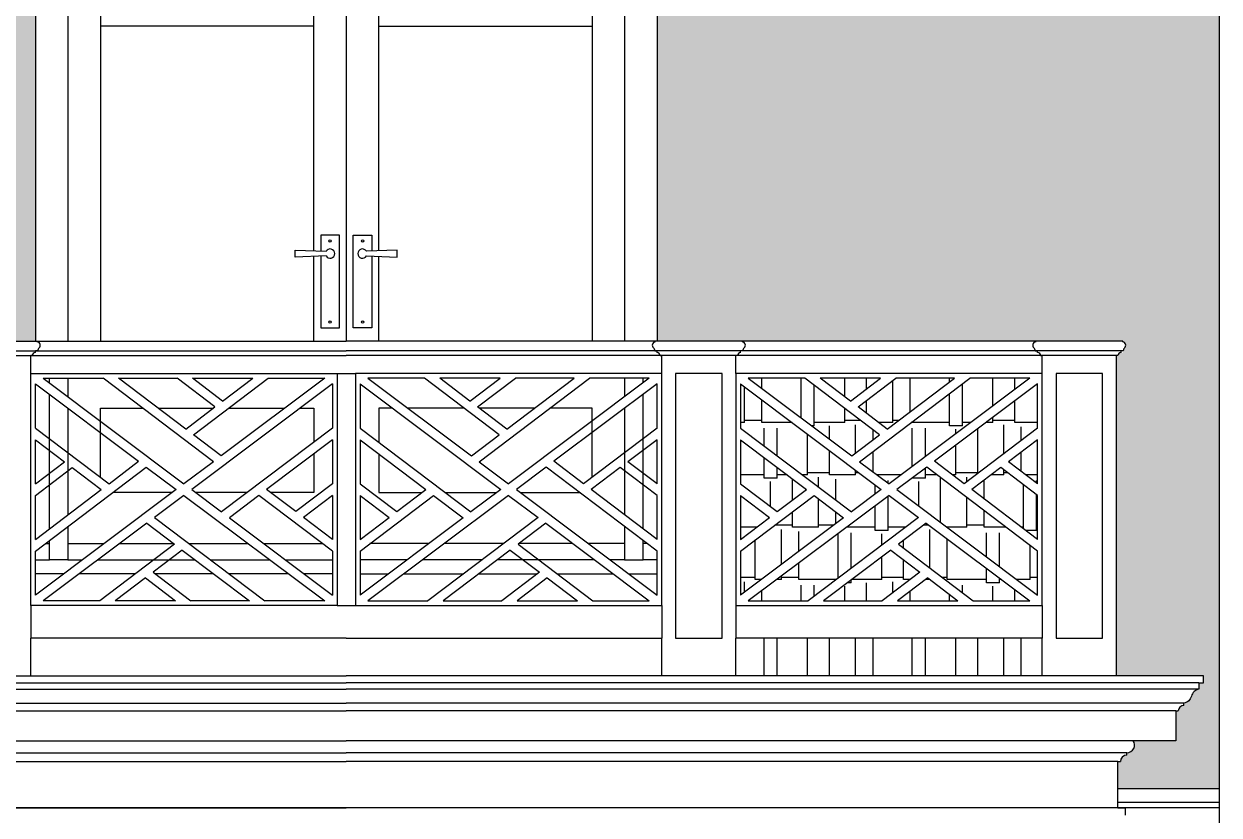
# Model space of a CAD drawing. Header units: inches. Extents: x 1902 to 78711, y -439399 to 11089.
# Drawn here: x 75842.6 to 75971.4, y -3202.9 to -3117.6 of the extents above; entities that cross this region are included whole.
import ezdxf

# ---------------------------------------------------------------- set-up
doc = ezdxf.new("R2010")
doc.units = ezdxf.units.IN
doc.header["$LTSCALE"] = 48
doc.header["$MEASUREMENT"] = 0
for name, color, linetype in [('1WHITE', 7, 'CONTINUOUS'), ('2MAGENTA', 6, 'CONTINUOUS'), ('3BLUE', 5, 'CONTINUOUS'), ('4CYAN', 4, 'CONTINUOUS'), ('8GREY', 8, 'CONTINUOUS')]:
    doc.layers.add(name, color=color, linetype=linetype)

# ---------------------------------------------------------------- blocks, each defined once
blk = doc.blocks.new('TRIM-BED MOULDING elevation')
at = {"layer": '4CYAN'}
for p, q in [((9.09600294107804e-06, 1.364242052659392e-11), (0.164312579556281, 2.461129042785615e-07)), ((0.5929978456142635, 0.4286852660716249), (0.5929978456142635, 0.5845708173656021))]:
    blk.add_line(p, q, dxfattribs=at)
for centre, radius, start, end in [((0.5929978456142635, 1.084570817365602), 0.5, 270, 35.51097146039358), ((0.5929978456142635, 1.364242052659392e-11), 0.4286852660578456, 90, 180)]:
    blk.add_arc(centre, radius, start, end, dxfattribs=at)

msp = doc.modelspace()

# ---------------------------------------------------------------- hatches: boundary and pattern name
at = {"layer": '8GREY'}
h = msp.add_hatch(dxfattribs=at)
h.set_pattern_fill('AR-RSHKE', color=256, scale=0.47, style=0)
h.set_pattern_definition([(0, (75776.36380964449, -3200.052837340441), (11.985, 5.64), [2.82, -2.35, 3.29, -1.41, 4.23, -1.88]), (0, (75779.1838096445, -3199.817837340441), (11.985, 5.64), [2.35, -8.93, 1.88, -2.82]), (0, (75784.8238096445, -3200.405337340442), (11.985, 5.64), [1.41, -14.57]), (90, (75776.36380964449, -3200.052837340441), (-3.995, 5.64), [5.404999999999999, -17.155]), (90, (75779.1838096445, -3200.052837340441), (-3.995, 5.64), [5.2875, -17.2725]), (90, (75781.53380964449, -3200.052837340441), (-3.995, 5.64), [4.935, -17.625]), (90, (75784.8238096445, -3200.405337340442), (-3.995, 5.64), [5.404999999999999, -17.155]), (90, (75786.23380964449, -3200.405337340442), (-3.995, 5.64), [5.404999999999999, -17.155]), (90, (75790.4638096445, -3200.052837340441), (-3.995, 5.64), [5.17, -17.39])])
edge = h.paths.add_edge_path()
edge.add_line((75843.86148950501, -3082.854958379856), (75843.4842919501, -3082.854958379856))
edge.add_line((75843.4842919501, -3082.854958379856), (75843.4842919501, -3080.917458379856))
edge.add_line((75843.4842919501, -3080.917458379856), (75843.26119539436, -3080.917458379856))
edge.add_arc((75842.77038297172, -3080.917458379856), 0.4908124226285508, 0, 90.00000000010618)
edge.add_line((75842.77038297172, -3080.426645957228), (75842.77038297172, -3080.248168712638))
edge.add_spline(control_points=[(75842.77038297172, -3080.248168712638), (75842.62105761304, -3080.177181664487), (75842.32240689566, -3080.035207568213), (75842.18775977356, -3079.557813426782), (75842.05311265145, -3079.080419285379), (75841.75446193409, -3078.938445189091), (75841.60513657541, -3078.86745814094)], knot_values=[0, 0, 0, 0, 0.4718980963095689, 0.9437961926130802, 1.415694288916592, 1.887592385220059, 1.887592385220059, 1.887592385220059, 1.887592385220059], degree=3, periodic=0)
edge.add_line((75841.60513657541, -3078.86745814094), (75841.60513657541, -3078.354958379856))
edge.add_line((75841.60513657541, -3078.354958379856), (75840.85513657541, -3078.354958379856))
edge.add_line((75840.85513657541, -3078.354958379856), (75840.85513657541, -3077.354958379856))
edge.add_line((75840.85513657541, -3077.354958379856), (75877.36646860756, -3077.354958379863))
edge.add_line((75877.36646860755, -3077.354958379863), (75913.87780063969, -3077.354958379856))
edge.add_line((75913.8778006397, -3077.354958379856), (75913.8778006397, -3078.354958379856))
edge.add_line((75913.8778006397, -3078.354958379856), (75913.1278006397, -3078.354958379856))
edge.add_line((75913.1278006397, -3078.354958379856), (75913.1278006397, -3078.86745814094))
edge.add_spline(control_points=[(75913.1278006397, -3078.86745814094), (75912.97847528101, -3078.938445189091), (75912.67982456365, -3079.080419285379), (75912.54517744154, -3079.557813426782), (75912.41053031944, -3080.035207568213), (75912.11187960206, -3080.177181664487), (75911.96255424338, -3080.248168712638)], knot_values=[0, 0, 0, 0, 0.471898096303467, 0.9437961926069784, 1.41569428891049, 1.887592385220059, 1.887592385220059, 1.887592385220059, 1.887592385220059], degree=3, periodic=0)
edge.add_line((75911.96255424338, -3080.248168712638), (75911.96255424338, -3080.426645957228))
edge.add_arc((75911.96255424338, -3080.917458379856), 0.4908124226285508, 89.99999999989383, 180)
edge.add_line((75911.47174182076, -3080.917458379856), (75911.24864526502, -3080.917458379856))
edge.add_line((75911.24864526502, -3080.917458379856), (75911.24864526502, -3082.854958379856))
edge.add_line((75911.24864526502, -3082.854958379856), (75910.87144771009, -3082.854958379856))
edge.add_line((75910.87144771009, -3082.854958379856), (75910.87144771559, -3151.784339220267))
edge.add_line((75910.8714477156, -3151.784339220267), (75960.99569789367, -3151.852393286619))
edge.add_arc((75960.99569785352, -3152.237463397487), 0.3850701108720296, -47.755180339432286, 89.9999940273629, ccw=False)
edge.add_arc((75961.46631401977, -3152.887682303957), 0.4221050314281049, 120.1068050927493, 217.5294935180461)
edge.add_arc((75960.86642233125, -3153.346753183858), 0.3332879146124307, 37.2932273649801, 179.9999616112239)
edge.add_line((75960.53313441663, -3153.346752960551), (75960.36648317824, -3153.346752849229))
edge.add_line((75960.36648317824, -3153.346752849229), (75960.36648317824, -3187.784339273738))
edge.add_line((75960.36648317824, -3187.784339273738), (75969.75102281557, -3187.854933015002))
edge.add_line((75969.75102281556, -3187.854933015002), (75969.75102281556, -3188.604933514787))
edge.add_line((75969.75102281556, -3188.604933514787), (75969.25102281556, -3188.604933514787))
edge.add_line((75969.25102281556, -3188.604933514787), (75969.25102281556, -3189.297241207099))
edge.add_spline(control_points=[(75969.25102281556, -3189.297241207099), (75969.05985322545, -3189.364031790061), (75968.67751404522, -3189.497612955998), (75968.44699163591, -3190.0596810713), (75968.21646922662, -3190.621749186594), (75967.83413004638, -3190.755330352531), (75967.64296045627, -3190.822120935507)], knot_values=[0, 0, 0, 0, 0.5221711241015512, 1.044342248204894, 1.566513372308632, 2.088684496410081, 2.088684496410081, 2.088684496410081, 2.088684496410081], degree=3, periodic=0)
edge.add_line((75967.64296045627, -3190.822120935507), (75967.64296045627, -3191.043179043514))
edge.add_arc((75967.64296045627, -3191.651088840528), 0.6079097970145994, 90, 180)
edge.add_line((75967.03505065925, -3191.651088840528), (75966.75872802423, -3191.651088840528))
edge.add_line((75966.75872802424, -3191.651088840528), (75966.7587147595, -3194.854312775828))
edge.add_line((75966.7587147595, -3194.854312775828), (75962.16946502963, -3194.854933265047))
edge.add_arc((75961.50346162135, -3195.330181323854), 0.8181816773932674, -90, 35.510971459657526, ccw=False)
edge.add_line((75961.50346162135, -3196.148363001248), (75961.50346162135, -3196.40344840493))
edge.add_arc((75961.50346162135, -3197.10493326504), 0.701484860112032, 89.99999999985144, 179.9999671075349)
edge.add_line((75960.80197676124, -3197.10493286233), (75960.5331165617, -3197.10493326504))
edge.add_line((75960.5331165617, -3197.10493326504), (75960.53310788397, -3200.052669831162))
edge.add_line((75960.53310788397, -3200.052669831162), (75971.43781649771, -3200.052658241064))
edge.add_line((75971.43781649771, -3200.052658241064), (75971.43781649771, -3099.854299354618))
edge.add_line((75971.43781649771, -3099.854299354618), (75970.93781649771, -3099.854299354618))
edge.add_line((75970.93781649771, -3099.854299354618), (75970.93781649771, -3093.854299354618))
edge.add_line((75970.93781649771, -3093.854299354618), (75971.43781649771, -3093.854299354618))
edge.add_line((75971.43781649771, -3093.854299354618), (75971.43781649771, -3088.355596831567))
edge.add_line((75971.43781649771, -3088.355596831567), (75945.94213197802, -3088.356198753547))
edge.add_line((75945.94213197802, -3088.356198753547), (75945.94213197802, -3081.625904262135))
edge.add_line((75945.94213197802, -3081.625904262135), (75945.58365171199, -3081.625903719363))
edge.add_line((75945.58365171199, -3081.625903719363), (75945.51189509041, -3081.266626061548))
edge.add_line((75945.51189509041, -3081.266626061548), (75945.30970484458, -3080.964537983276))
edge.add_line((75945.30970484459, -3080.964537983276), (75945.0050704081, -3080.761292724459))
edge.add_line((75945.0050704081, -3080.761292724459), (75944.64833858045, -3080.690591094401))
edge.add_line((75944.64833858045, -3080.690591094401), (75944.64833858598, -3080.350477222873))
edge.add_line((75944.64833858598, -3080.350477222873), (75944.03276619734, -3080.160208562822))
edge.add_line((75944.03276619734, -3080.160208562822), (75943.74559713983, -3079.87205512312))
edge.add_line((75943.74559713983, -3079.87205512312), (75943.56768777217, -3079.408819836299))
edge.add_line((75943.56768777217, -3079.408819836299), (75943.59039112579, -3078.856416372724))
edge.add_line((75943.59039112578, -3078.856416372724), (75933.94208032111, -3078.856416372724))
edge.add_line((75933.94208032113, -3078.856416372724), (75933.94208032113, -3077.856416372724))
edge.add_line((75933.94208032113, -3077.856416372724), (75933.44164701796, -3077.856416372724))
edge.add_line((75933.44164701796, -3077.856416372724), (75933.44165803012, -3075.355317873484))
edge.add_line((75933.4416580301, -3075.355317873484), (75933.94169764614, -3075.355317873484))
edge.add_line((75933.94169764614, -3075.355317873484), (75933.94207994197, -3074.968180815307))
edge.add_line((75933.94207994197, -3074.968180815307), (75933.31073882218, -3074.968212156189))
edge.add_line((75933.31073882218, -3074.968212156189), (75932.93584976578, -3074.29739190255))
edge.add_line((75932.93584976577, -3074.29739190255), (75936.51362266406, -3072.508533918601))
edge.add_line((75936.51362266406, -3072.508533918601), (75936.51361285543, -3065.998180568084))
edge.add_line((75936.51361285543, -3065.998180568084), (75924.3664686075, -3053.85103632016))
edge.add_line((75924.36646860749, -3053.85103632016), (75924.36646860749, -3096.355019764025))
edge.add_line((75924.36646860749, -3096.355019764025), (75928.86646860749, -3096.355019764025))
edge.add_line((75928.86646860749, -3096.355019764025), (75928.86646860749, -3101.04085273905))
edge.add_line((75928.86646860749, -3101.04085273905), (75929.49357492995, -3101.254192590608))
edge.add_line((75929.49357492996, -3101.254192590608), (75929.8664686075, -3101.355019764025))
edge.add_line((75929.86646860749, -3101.355019764025), (75929.86646860749, -3102.355019764025))
edge.add_line((75929.86646860749, -3102.355019764025), (75928.86646860749, -3102.355019764025))
edge.add_line((75928.86646860749, -3102.355019764025), (75928.86646860749, -3114.355019764025))
edge.add_line((75928.86646860749, -3114.355019764025), (75919.86646860749, -3114.355019764025))
edge.add_line((75919.86646860749, -3114.355019764025), (75919.86646860749, -3102.355019764025))
edge.add_line((75919.86646860749, -3102.355019764025), (75918.8664686075, -3102.355019764025))
edge.add_line((75918.8664686075, -3102.355019764025), (75918.8664686075, -3101.355019764113))
edge.add_line((75918.8664686075, -3101.355019764113), (75919.34114654425, -3101.224704819029))
edge.add_line((75919.34114654425, -3101.224704819029), (75919.86646860749, -3101.040852739072))
edge.add_line((75919.86646860749, -3101.040852739072), (75919.86646860749, -3096.355019764025))
edge.add_line((75919.86646860749, -3096.355019764025), (75924.36646860749, -3096.355019764025))
edge.add_line((75924.36646860749, -3096.355019764025), (75924.36646860749, -3053.85103632016))
edge.add_line((75924.36646860749, -3053.85103632016), (75877.36646860755, -3006.851036320219))
edge.add_line((75877.36646860755, -3006.851036320219), (75830.36646860761, -3053.851036320168))
edge.add_line((75830.36646860761, -3053.851036320168), (75830.36646860761, -3096.355019764025))
edge.add_line((75830.36646860761, -3096.355019764025), (75834.86646860761, -3096.355019764025))
edge.add_line((75834.86646860761, -3096.355019764025), (75834.86646860761, -3101.040852739072))
edge.add_line((75834.86646860761, -3101.040852739072), (75835.39179067085, -3101.224704819029))
edge.add_line((75835.39179067085, -3101.224704819029), (75835.8664686076, -3101.355019764113))
edge.add_line((75835.8664686076, -3101.355019764113), (75835.8664686076, -3102.355019764025))
edge.add_line((75835.8664686076, -3102.355019764025), (75834.86646860761, -3102.355019764025))
edge.add_line((75834.86646860761, -3102.355019764025), (75834.86646860761, -3114.355019764025))
edge.add_line((75834.86646860761, -3114.355019764025), (75825.86646860761, -3114.355019764025))
edge.add_line((75825.86646860761, -3114.355019764025), (75825.86646860761, -3102.355019764025))
edge.add_line((75825.86646860761, -3102.355019764025), (75824.86646860761, -3102.355019764025))
edge.add_line((75824.86646860761, -3102.355019764025), (75824.86646860761, -3101.355019764025))
edge.add_line((75824.86646860761, -3101.355019764025), (75825.23936228515, -3101.254192590608))
edge.add_line((75825.23936228515, -3101.254192590608), (75825.86646860761, -3101.04085273905))
edge.add_line((75825.86646860761, -3101.04085273905), (75825.86646860761, -3096.355019764025))
edge.add_line((75825.86646860761, -3096.355019764025), (75830.36646860761, -3096.355019764025))
edge.add_line((75830.36646860761, -3096.355019764025), (75830.36646860761, -3053.851036320168))
edge.add_line((75830.36646860761, -3053.851036320168), (75794.6877279686, -3089.529776959174))
edge.add_line((75794.6877279686, -3089.529776959174), (75794.6877279686, -3105.016386421881))
edge.add_line((75794.6877279686, -3105.016386421881), (75798.26548945048, -3106.805244405772))
edge.add_line((75798.26548945048, -3106.805244405772), (75797.89069391845, -3107.475897308457))
edge.add_line((75797.89069391845, -3107.475897308457), (75797.25925889518, -3107.475897308457))
edge.add_line((75797.25925889517, -3107.475897308457), (75797.25964200242, -3108.604188521527))
edge.add_line((75797.25964200242, -3108.604188521527), (75797.75968101487, -3108.60418628449))
edge.add_line((75797.75968101487, -3108.60418628449), (75797.75969219833, -3111.104018734961))
edge.add_line((75797.75969219833, -3111.104018734961), (75797.25925889517, -3111.104018734961))
edge.add_line((75797.25925889517, -3111.104018734961), (75797.25925889517, -3112.104013964203))
edge.add_line((75797.25925889517, -3112.104013964203), (75795.56673472695, -3112.104014046683))
edge.add_line((75795.56673472695, -3112.104014046683), (75795.61781094769, -3112.26973759945))
edge.add_line((75795.61781094769, -3112.26973759945), (75795.63370310099, -3112.656415298221))
edge.add_line((75795.63370310099, -3112.656415298221), (75795.45579373333, -3113.119650585042))
edge.add_line((75795.45579373333, -3113.119650585042), (75795.16862467582, -3113.407804024744))
edge.add_line((75795.16862467582, -3113.407804024744), (75794.55305228718, -3113.598072684796))
edge.add_line((75794.55305228718, -3113.598072684796), (75794.5530522927, -3113.938186556323))
edge.add_line((75794.55305229271, -3113.938186556323), (75794.19632046507, -3114.008888186381))
edge.add_line((75794.19632046507, -3114.008888186381), (75793.89168602857, -3114.212133445199))
edge.add_line((75793.89168602857, -3114.212133445199), (75793.68949578275, -3114.51422152347))
edge.add_line((75793.68949578275, -3114.51422152347), (75793.61773916117, -3114.873499181285))
edge.add_line((75793.61773916117, -3114.873499181285), (75793.25925889514, -3114.873499724057))
edge.add_line((75793.25925889514, -3114.873499724057), (75793.25925889514, -3117.354014316941))
edge.add_line((75793.25925889514, -3117.354014316941), (75779.86646860756, -3117.354014316941))
edge.add_line((75779.86646860755, -3117.354014316941), (75779.86646860755, -3183.551350723184))
edge.add_line((75779.86646860755, -3183.551350723184), (75779.77519875849, -3185.009413981683))
edge.add_line((75779.77519875849, -3185.009413981683), (75779.53807258303, -3187.656863777131))
edge.add_line((75779.53807258303, -3187.656863777131), (75779.01118984068, -3191.072880342825))
edge.add_line((75779.01118984068, -3191.072880342825), (75778.20923998124, -3194.556135997631))
edge.add_line((75778.20923998124, -3194.556135997631), (75776.36380964449, -3200.052669686545))
edge.add_line((75776.36380964449, -3200.052669686545), (75778.24108163867, -3200.052837340441))
edge.add_line((75778.24108163867, -3200.052837340441), (75794.19982933157, -3200.052820378642))
edge.add_line((75794.19982933157, -3200.052820378642), (75794.1998206534, -3197.10493326504))
edge.add_line((75794.1998206534, -3197.10493326504), (75793.93096045386, -3197.10493286233))
edge.add_arc((75793.27816122986, -3196.848156340599), 0.701484860112032, 338.5279607437178, 453.979737736634)
edge.add_arc((75793.22947559375, -3195.330181323854), 0.8181816773932674, 144.4890285403425, 270.0000000000637, ccw=False)
edge.add_line((75792.56347218547, -3194.854933265047), (75787.9742224556, -3194.854312775828))
edge.add_line((75787.9742224556, -3194.854312775828), (75787.97420919086, -3191.651088840528))
edge.add_line((75787.97420919087, -3191.651088840528), (75787.69788655585, -3191.651088840528))
edge.add_arc((75787.08997675883, -3191.651088840528), 0.6079097970145994, 0, 90)
edge.add_line((75787.08997675883, -3191.043179043514), (75787.08997675883, -3190.822120935507))
edge.add_spline(control_points=[(75787.08997675883, -3190.822120935507), (75786.89880716872, -3190.755330352531), (75786.51646798849, -3190.621749186594), (75786.28594557919, -3190.0596810713), (75786.05542316989, -3189.497612955998), (75785.67308398965, -3189.364031790061), (75785.48191439954, -3189.297241207099)], knot_values=[0, 0, 0, 0, 0.5221711241014488, 1.044342248205187, 1.56651337230853, 2.088684496410081, 2.088684496410081, 2.088684496410081, 2.088684496410081], degree=3, periodic=0)
edge.add_line((75785.48191439954, -3189.297241207099), (75785.48191439954, -3188.604933514787))
edge.add_line((75785.48191439954, -3188.604933514787), (75784.98191439954, -3188.604933514787))
edge.add_line((75784.98191439954, -3188.604933514787), (75784.98191439954, -3187.784339273738))
edge.add_line((75784.98191439954, -3187.784339273738), (75794.36645403688, -3187.784339273738))
edge.add_line((75794.36645403688, -3187.784339273738), (75794.36645403688, -3153.346752849229))
edge.add_line((75794.36645403688, -3153.346752849229), (75794.19980279848, -3153.346752960551))
edge.add_arc((75793.86651488386, -3153.346753183858), 0.3332879146124307, 3.838877608399805e-05, 90.00003838783798)
edge.add_line((75793.86651466056, -3153.013465269247), (75793.86651454889, -3152.846790205669))
edge.add_line((75793.86651454888, -3152.846790205669), (75793.6165145489, -3152.846839254318))
edge.add_arc((75793.19457563522, -3152.834998195951), 0.4221050314281566, 358.3925051056901, 407.7551881415642)
edge.add_arc((75793.73723932018, -3152.237463397487), 0.3850701108720488, 99.13654146061128, 227.7551848988225, ccw=False)
edge.add_line((75793.67609489338, -3151.857278772131), (75793.67609484452, -3151.784339056296))
edge.add_line((75793.6760948445, -3151.784339056296), (75843.8614894995, -3151.784339156231))
edge.add_line((75843.86148949951, -3151.784339156231), (75843.86148950501, -3082.854958379856))
h.paths.add_polyline_path([(75877.36646860758, -3061.300914809468), (75866.54981478117, -3045.075934069882), (75877.36646860758, -3028.850953330297), (75888.18312243397, -3045.075934069882)], flags=16)
h = msp.add_hatch(dxfattribs=at)
h.set_pattern_fill('AR-RSHKE', color=256, scale=0.47, style=0)
h.set_pattern_definition([(180, (75972.20550219953, -3200.052859025), (-11.985, 5.64), [2.82, -2.35, 3.29, -1.41, 4.23, -1.88]), (180, (75969.38550219953, -3199.817859024999), (-11.985, 5.64), [2.35, -8.93, 1.88, -2.82]), (180, (75963.74550219953, -3200.405359025001), (-11.985, 5.64), [1.41, -14.57]), (90, (75972.20550219953, -3200.052859025), (3.995, 5.64), [5.404999999999999, -17.155]), (90, (75969.38550219953, -3200.052859025), (3.995, 5.64), [5.2875, -17.2725]), (90, (75967.03550219953, -3200.052859025), (3.995, 5.64), [4.935, -17.625]), (90, (75963.74550219953, -3200.405359025001), (3.995, 5.64), [5.404999999999999, -17.155]), (90, (75962.33550219952, -3200.405359025001), (3.995, 5.64), [5.404999999999999, -17.155]), (90, (75958.10550219953, -3200.052859025), (3.995, 5.64), [5.17, -17.39])])
h.paths.add_polyline_path([(75919.36374396017, -3183.784339274072), (75952.36647075675, -3183.784339274327), (75952.36647075675, -3187.854933015002), (75919.36374396017, -3187.854933015002)])
h.paths.add_polyline_path([(75936.87678545207, -3173.675042148312), (75939.86576986758, -3171.410847982534), (75951.03043498009, -3179.784348459503), (75944.94107208273, -3179.784348459503)])
h.paths.add_polyline_path([(75936.6970620245, -3167.784339278693), (75939.92252979588, -3165.36523797562), (75951.8637530535, -3174.41161665141), (75951.8637530535, -3179.159359781839)])
h.paths.add_polyline_path([(75944.77175929875, -3167.784335679073), (75947.90374889445, -3165.411616965062), (75951.8637530535, -3168.411619260278), (75951.8637530535, -3173.157056688262)], flags=17)
h.paths.add_polyline_path([(75948.73175870627, -3164.784336983499), (75951.8637530535, -3162.411614669869), (75951.8637530535, -3167.157059297129)])
h.paths.add_polyline_path([(75951.8637530535, -3156.409318775553), (75951.8637530535, -3161.15705470672), (75943.94375049918, -3167.157054930631), (75940.75470127909, -3164.741109240789)])
h.paths.add_polyline_path([(75944.57176294645, -3155.784330097889), (75951.03043498009, -3155.784330097889), (75935.86374395108, -3167.159350601029), (75932.69389800179, -3164.781965672697)])
h.paths.add_polyline_path([(75936.6117713654, -3155.784330097889), (75942.915656274, -3155.784330097889), (75935.67874653034, -3161.266382374513), (75932.52693445396, -3158.878646633977)])
h.paths.add_polyline_path([(75928.44243546143, -3155.784330097889), (75934.95566469294, -3155.784330097889), (75931.69891536958, -3158.251359627746)])
h.paths.add_polyline_path([(75920.69705292209, -3155.784330097889), (75926.78641583779, -3155.784330097889), (75934.85070246847, -3161.893636409088), (75931.8617180438, -3164.157830581778)])
h.paths.add_polyline_path([(75919.86373484867, -3161.157061905989), (75919.86373484867, -3156.409318775553), (75935.03042587767, -3167.7843392787), (75931.80495810628, -3170.203440581779)])
h.paths.add_polyline_path([(75919.86373484867, -3167.157059297122), (75919.86373484867, -3162.411621869145), (75926.95572860341, -3167.784342878327), (75923.82373900771, -3170.157061592337)], flags=17)
h.paths.add_polyline_path([(75919.86373484867, -3168.411619260278), (75922.99572919589, -3170.784341573901), (75919.86373484867, -3173.157063887524)])
h.paths.add_polyline_path([(75927.78373740298, -3168.411623626769), (75930.97278662308, -3170.827569316618), (75919.86373484867, -3179.159359781839), (75919.86373484867, -3174.411623850679)])
h.paths.add_polyline_path([(75935.86374395108, -3168.409327956364), (75939.03358990961, -3170.786712891615), (75927.15572498621, -3179.784348450314), (75920.69705293434, -3179.784348450314)])
h.paths.add_polyline_path([(75936.04874139019, -3174.302296182886), (75939.20055346658, -3176.690031923423), (75935.11571655514, -3179.784348459503), (75928.81183164653, -3179.784348459503)])
h.paths.add_polyline_path([(75940.02857255096, -3177.317318929654), (75943.28505245909, -3179.784348459503), (75936.7718232276, -3179.784348459503)])

# ---------------------------------------------------------------- linework, layer by layer
at = {"layer": '1WHITE'}
for p, q in [((75843.86148950501, -3082.854958379856), (75843.86148949951, -3151.784339156231)), ((75910.87144771009, -3082.854958379856), (75910.8714477156, -3151.784339156231)), ((75793.8665145489, -3152.846821311938), (75877.36646860755, -3152.846817262147)), ((75794.36645403688, -3153.346752849229), (75877.36646860755, -3153.346752849229)), ((75960.8664226662, -3152.846821311938), (75877.36646860755, -3152.846817262147)), ((75960.36648317824, -3153.346752849229), (75877.36646860755, -3153.346752849229)), ((75843.37190762984, -3155.284339191025), (75876.37190762997, -3155.284346404191)), ((75844.70521661009, -3155.784330097846), (75859.8719076391, -3167.159350600985)), ((75863.04175357925, -3164.781965665734), (75851.16388865586, -3155.784330107042)), ((75860.05690505984, -3161.26638237447), (75852.81999530405, -3155.784330088656)), ((75863.20871713622, -3158.878646633933), (75859.12388022174, -3155.784330095546)), ((75864.0367362206, -3158.251359627702), (75860.77998690029, -3155.784330100159)), ((75860.88494912171, -3161.893636409044), (75868.94923576376, -3155.784330089231)), ((75875.03859866809, -3155.784330097846), (75863.87393354638, -3164.157830581735)), ((75864.0367362206, -3158.251359627702), (75867.29321611735, -3155.784330106482)), ((75876.37190764834, -3155.284346404191), (75878.3610187491, -3155.284346404191)), ((75911.36102958526, -3155.284339191025), (75878.36102958512, -3155.284346404191)), ((75879.69433854701, -3155.784330097846), (75890.85900366872, -3164.157830581735)), ((75893.84798809339, -3161.893636409044), (75885.78370145135, -3155.784330089231)), ((75890.6962009945, -3158.251359627702), (75887.43972109776, -3155.784330106482)), ((75890.6962009945, -3158.251359627702), (75893.95295031481, -3155.784330100159)), ((75891.52422007888, -3158.878646633933), (75895.60905699336, -3155.784330095546)), ((75891.69118363585, -3164.781965665734), (75903.56904855925, -3155.784330107042)), ((75894.67603215527, -3161.26638237447), (75901.91294191107, -3155.784330088656)), ((75910.02772060501, -3155.784330097846), (75894.86102957602, -3167.159350600985)), ((75952.3637563818, -3155.284339191068), (75919.36375638167, -3155.284346404234)), ((75920.69705292209, -3155.784330097889), (75931.8617180438, -3164.157830581778)), ((75934.85070246847, -3161.893636409088), (75926.78641582641, -3155.784330089275)), ((75931.69891536958, -3158.251359627746), (75928.44243547283, -3155.784330106526)), ((75931.69891536958, -3158.251359627746), (75934.95566468989, -3155.784330100203)), ((75932.52693445394, -3158.878646633977), (75936.61177136844, -3155.78433009559)), ((75932.69389801093, -3164.781965665778), (75944.57176293431, -3155.784330107086)), ((75935.67874653034, -3161.266382374513), (75942.91565628613, -3155.7843300887)), ((75951.03043498009, -3155.784330097889), (75935.86374395108, -3167.159350601029)), ((75952.36648317824, -3180.284339361784), (75952.36648317824, -3155.284339190581)), ((75843.87189853667, -3156.40931877551), (75854.98095031109, -3164.741109240746)), ((75875.87191674151, -3156.40931877551), (75860.7052257125, -3167.784339278656)), ((75878.86102047359, -3156.40931877551), (75894.0277115026, -3167.784339278656)), ((75910.86103867843, -3156.40931877551), (75899.75198690401, -3164.741109240746)), ((75919.86373484867, -3156.409318775553), (75935.03042587767, -3167.7843392787)), ((75951.8637530535, -3156.409318775553), (75940.75470127907, -3164.741109240789)), ((75860.05690505984, -3161.26638237447), (75863.20871713622, -3158.878646633933)), ((75894.67603215527, -3161.26638237447), (75891.52422007888, -3158.878646633933)), ((75935.67874653034, -3161.266382374513), (75932.52693445396, -3158.878646633977)), ((75843.87189853714, -3161.157054707026), (75851.79190109098, -3167.157054930587)), ((75875.87191674106, -3161.157061906295), (75863.93069348388, -3170.203440581736)), ((75878.86102047405, -3161.157061906295), (75890.80224373122, -3170.203440581736)), ((75910.86103867798, -3161.157054707026), (75902.94103612412, -3167.157054930587)), ((75919.86373484912, -3161.157061906339), (75931.80495810628, -3170.203440581779)), ((75951.86375305304, -3161.15705470707), (75943.94375049918, -3167.157054930631)), ((75843.87189853622, -3162.411614669483), (75847.0038928839, -3164.784336983455)), ((75863.87393353724, -3164.157830574815), (75860.88494912171, -3161.893636409044)), ((75875.87191674198, -3162.411621868752), (75868.77992298677, -3167.784342878283)), ((75878.86102047314, -3162.411621868752), (75885.95301422835, -3167.784342878283)), ((75890.85900367788, -3164.157830574815), (75893.84798809339, -3161.893636409044)), ((75910.8610386789, -3162.411614669483), (75907.7290443312, -3164.784336983455)), ((75919.8637348482, -3162.411621868796), (75926.95572860341, -3167.784342878327)), ((75931.86171805294, -3164.157830574859), (75934.85070246847, -3161.893636409088)), ((75951.86375305396, -3162.411614669527), (75948.73175870627, -3164.784336983499)), ((75843.87189853622, -3167.157059297428), (75847.00389288389, -3164.784336983455)), ((75851.79190109098, -3167.157054930587), (75854.98095031109, -3164.741109240738)), ((75863.04175358839, -3164.781965672653), (75859.8719076391, -3167.159350600985)), ((75891.69118362672, -3164.781965672653), (75894.861029576, -3167.159350600985)), ((75902.94103612412, -3167.157054930587), (75899.75198690401, -3164.741109240738)), ((75910.8610386789, -3167.157059297428), (75907.72904433121, -3164.784336983455)), ((75932.69389800179, -3164.781965672697), (75935.86374395108, -3167.159350601029)), ((75943.94375049918, -3167.157054930631), (75940.75470127907, -3164.741109240782)), ((75951.86375305396, -3167.157059297471), (75948.73175870627, -3164.784336983499)), ((75843.87189853714, -3174.411616651018), (75855.8131217943, -3165.365237975577)), ((75843.87189853714, -3168.411619259885), (75847.83190269572, -3165.411616965026)), ((75847.83190269572, -3165.411616965019), (75850.96389229143, -3167.784335679029)), ((75855.8131217943, -3165.365237975577), (75859.03858956568, -3167.784339278649)), ((75898.9198154208, -3165.365237975577), (75895.69434764943, -3167.784339278649)), ((75910.86103867798, -3174.411616651018), (75898.9198154208, -3165.365237975577)), ((75906.90103451938, -3165.411616965019), (75903.76904492367, -3167.784335679029)), ((75910.86103867798, -3168.411619259885), (75906.90103451938, -3165.411616965026)), ((75939.92252979588, -3165.36523797562), (75936.6970620245, -3167.784339278693)), ((75951.86375305304, -3174.411616651061), (75939.92252979588, -3165.36523797562)), ((75947.90374889445, -3165.411616965062), (75944.77175929875, -3167.784335679073)), ((75951.86375305304, -3168.411619259929), (75947.90374889446, -3165.41161696507)), ((75875.87191674106, -3167.157059297428), (75871.91191258247, -3170.157061592286)), ((75878.86102047405, -3167.157059297428), (75882.82102463263, -3170.157061592286)), ((75919.86373484912, -3167.157059297471), (75923.82373900771, -3170.15706159233)), ((75843.87189853622, -3173.15705668856), (75850.96389229143, -3167.784335679029)), ((75859.03858956568, -3167.784339278649), (75843.87189853667, -3179.159359781796)), ((75859.87190763908, -3168.409327956328), (75856.70206168057, -3170.786712891571)), ((75859.87190763908, -3168.40932795632), (75875.03859866809, -3179.78434845946)), ((75860.7052257125, -3167.784339278656), (75863.93069348388, -3170.203440581736)), ((75867.9519141872, -3168.411623626725), (75864.7628649671, -3170.827569316574)), ((75875.87191674106, -3174.411623850287), (75867.9519141872, -3168.411623626725)), ((75871.91191258247, -3170.157061592294), (75868.77992298675, -3167.784342878283)), ((75875.87191674198, -3168.411619259885), (75872.73992239429, -3170.784341573857)), ((75878.86102047314, -3168.411619259885), (75881.99301482081, -3170.784341573857)), ((75878.86102047405, -3174.411623850287), (75886.7810230279, -3168.411623626725)), ((75894.86102957602, -3168.40932795632), (75879.69433854701, -3179.78434845946)), ((75882.82102463263, -3170.157061592294), (75885.95301422835, -3167.784342878283)), ((75886.7810230279, -3168.411623626725), (75889.970072248, -3170.827569316574)), ((75894.0277115026, -3167.784339278656), (75890.80224373122, -3170.203440581736)), ((75894.86102957602, -3168.409327956328), (75898.03087553453, -3170.786712891571)), ((75895.69434764943, -3167.784339278649), (75910.86103867843, -3179.159359781796)), ((75910.8610386789, -3173.15705668856), (75903.76904492368, -3167.784335679029)), ((75919.8637348482, -3168.411619259929), (75922.99572919589, -3170.784341573901)), ((75919.86373484912, -3174.41162385033), (75927.78373740298, -3168.411623626769)), ((75935.86374395108, -3168.409327956364), (75920.69705292209, -3179.784348459503)), ((75923.82373900771, -3170.157061592337), (75926.95572860341, -3167.784342878327)), ((75927.78373740298, -3168.411623626769), (75930.97278662308, -3170.827569316618)), ((75935.03042587767, -3167.7843392787), (75931.8049581063, -3170.203440581779)), ((75935.8637439511, -3168.409327956371), (75939.03358990961, -3170.786712891615)), ((75936.6970620245, -3167.784339278693), (75951.8637530535, -3179.159359781839)), ((75951.86375305396, -3173.157056688604), (75944.77175929875, -3167.784335679073)), ((75855.8698817226, -3171.41084798249), (75844.70521661009, -3179.78434845946)), ((75855.8698817226, -3171.410847982497), (75858.8588661381, -3173.675042148268)), ((75856.70206168057, -3170.786712891579), (75868.57992660397, -3179.78434845027)), ((75864.7628649671, -3170.827569316574), (75875.87191674151, -3179.159359781796)), ((75875.87191674198, -3173.157063887829), (75872.73992239428, -3170.784341573857)), ((75878.86102047314, -3173.157063887829), (75881.99301482082, -3170.784341573857)), ((75889.970072248, -3170.827569316574), (75878.86102047359, -3179.159359781796)), ((75898.03087553453, -3170.786712891579), (75886.15301061115, -3179.78434845027)), ((75898.86305549252, -3171.410847982497), (75895.87407107699, -3173.675042148268)), ((75898.86305549252, -3171.41084798249), (75910.02772060501, -3179.78434845946)), ((75919.8637348482, -3173.157063887873), (75922.99572919589, -3170.784341573901)), ((75930.97278662308, -3170.827569316618), (75919.86373484867, -3179.159359781839)), ((75939.03358990961, -3170.786712891622), (75927.15572498621, -3179.784348450314)), ((75939.86576986758, -3171.410847982541), (75936.87678545207, -3173.675042148312)), ((75939.86576986758, -3171.410847982534), (75951.03043498009, -3179.784348459503)), ((75858.8588661381, -3173.675042148268), (75850.79457949607, -3179.784348468082)), ((75895.87407107699, -3173.675042148268), (75903.93835771905, -3179.784348468082)), ((75936.87678545206, -3173.675042148312), (75944.94107209411, -3179.784348468125)), ((75859.68691019999, -3174.302296182843), (75856.5350981236, -3176.690031923379)), ((75859.68691019999, -3174.302296182843), (75866.92381995579, -3179.784348468656)), ((75895.04602701512, -3174.302296182843), (75887.80911725933, -3179.784348468656)), ((75895.04602701512, -3174.302296182843), (75898.1978390915, -3176.690031923379)), ((75936.04874139019, -3174.302296182886), (75928.81183163439, -3179.7843484687)), ((75936.04874139019, -3174.302296182886), (75939.20055346658, -3176.690031923423)), ((75855.70707903922, -3177.31731892961), (75852.45059914248, -3179.78434845083)), ((75855.70707903922, -3177.31731892961), (75858.96382835953, -3179.784348457153)), ((75856.5350981236, -3176.690031923379), (75860.61993503808, -3179.784348461766)), ((75898.1978390915, -3176.690031923379), (75894.11300217702, -3179.784348461766)), ((75899.02585817588, -3177.31731892961), (75895.76910885557, -3179.784348457153)), ((75899.02585817588, -3177.31731892961), (75902.28233807263, -3179.78434845083)), ((75939.20055346658, -3176.690031923423), (75935.11571655209, -3179.78434846181)), ((75940.02857255096, -3177.317318929654), (75936.77182323065, -3179.784348457197)), ((75940.02857255096, -3177.317318929654), (75943.2850524477, -3179.784348450874)), ((75876.37190764834, -3180.284346579447), (75878.3610187491, -3180.284346579447)), ((75785.48191440111, -3188.604933514787), (75877.36646860755, -3188.604933074716)), ((75969.25102281399, -3188.604933514787), (75877.36646860755, -3188.604933074716)), ((75787.97420693147, -3191.651088840528), (75877.36646860755, -3191.651088840528)), ((75966.75873028363, -3191.651088840528), (75877.36646860755, -3191.651088840528)), ((75794.19983554349, -3197.104933265062), (75877.36646860755, -3197.104952056772)), ((75960.53310167162, -3197.104933265062), (75877.36646860755, -3197.104952056772)), ((75971.43781649771, -3202.097886802749), (75779.67148228937, -3202.097886802741)), ((75794.19983537165, -3202.097885993189), (75877.36646860755, -3202.097885993189)), ((75960.53310184345, -3202.097885993189), (75877.36646860755, -3202.097885993189))]:
    msp.add_line(p, q, dxfattribs=at)
at = {"layer": '1WHITE', "ltscale": 0.25}
for p, q in [((75877.36646860755, -3088.354958379856), (75877.36646860755, -3151.784339222944)), ((75873.86646860755, -3117.85479001659), (75850.86646860755, -3117.855234811552)), ((75880.86646860755, -3117.85479001659), (75903.86646860755, -3117.855234811552))]:
    msp.add_line(p, q, dxfattribs=at)
for points in [[(75873.86646860755, -3142.061484623107), (75873.86646860755, -3091.854958379856), (75850.86646860755, -3091.854958379856), (75850.86646860755, -3151.784339086411)], [(75880.86646860755, -3142.061484623107), (75880.86646860755, -3091.854958379856), (75903.86646860755, -3091.854958379856), (75903.86646860755, -3151.784339086411)], [(75873.86646860755, -3151.784339086411), (75873.86646860755, -3142.660745426638)], [(75880.86646860755, -3151.784339086411), (75880.86646860755, -3142.660745426638)]]:
    msp.add_lwpolyline(points, dxfattribs=at)
at = {"layer": '1WHITE'}
for points in [[(75874.61646860749, -3142.632481827295), (75874.61646860749, -3150.361115024873), (75876.61646860749, -3150.361115024873), (75876.61646860749, -3140.361115024873), (75874.61646860749, -3140.361115024873), (75874.61646860749, -3142.089748222435)], [(75880.11646860756, -3142.632481827295), (75880.11646860756, -3150.361115024873), (75878.11646860756, -3150.361115024873), (75878.11646860756, -3140.361115024873), (75880.11646860756, -3140.361115024873), (75880.11646860756, -3142.089748222435)], [(75875.18345590566, -3142.611115024873), (75871.86646860755, -3142.736115024873), (75871.86646860755, -3141.986115024873), (75875.18345590566, -3142.111115024873)], [(75879.54948130946, -3142.611115024873), (75882.86646860755, -3142.736115024873), (75882.86646860755, -3141.986115024873), (75879.54948130946, -3142.111115024873)], [(75844.70521661009, -3155.784330097846), (75851.16388864371, -3155.784330097846)], [(75852.81999531617, -3155.784330097846), (75859.12388022477, -3155.784330097846)], [(75860.77998689724, -3155.784330097846), (75867.29321612875, -3155.784330097846)], [(75868.94923575238, -3155.784330097846), (75875.03859866809, -3155.784330097846)], [(75885.78370146271, -3155.784330097846), (75879.69433854701, -3155.784330097846)], [(75893.95295031786, -3155.784330097846), (75887.43972108635, -3155.784330097846)], [(75901.91294189893, -3155.784330097846), (75895.60905699033, -3155.784330097846)], [(75910.02772060501, -3155.784330097846), (75903.56904857139, -3155.784330097846)], [(75926.78642825926, -3155.784330097889), (75920.69706534356, -3155.784330097889)], [(75934.95567711441, -3155.784330097889), (75928.4424478829, -3155.784330097889)], [(75942.91566869548, -3155.784330097889), (75936.61178378688, -3155.784330097889)], [(75951.03044740156, -3155.784330097889), (75944.57177536793, -3155.784330097889)], [(75843.87189853667, -3161.157054706677), (75843.87189853667, -3156.40931877551)], [(75875.87191674151, -3156.40931877551), (75875.87191674151, -3161.157061905946)], [(75878.86102047359, -3156.40931877551), (75878.86102047359, -3161.157061905946)], [(75910.86103867843, -3161.157054706677), (75910.86103867843, -3156.40931877551)], [(75919.86374727014, -3156.409318775553), (75919.86374727014, -3161.157061905989)], [(75951.86376547498, -3161.15705470672), (75951.86376547498, -3156.409318775553)], [(75843.87189853667, -3167.157059297086), (75843.87189853667, -3162.411614669825)], [(75875.87191674151, -3162.411621869102), (75875.87191674151, -3167.157059297078)], [(75878.86102047359, -3162.411621869102), (75878.86102047359, -3167.157059297078)], [(75910.86103867843, -3167.157059297086), (75910.86103867843, -3162.411614669825)], [(75919.86374727014, -3162.411621869145), (75919.86374727014, -3167.157059297122)], [(75951.86376547498, -3167.157059297129), (75951.86376547498, -3162.411614669869)], [(75843.87189853667, -3173.157056688218), (75843.87189853667, -3168.411619260234)], [(75875.87191674151, -3168.411619260234), (75875.87191674151, -3173.15706388748)], [(75878.86102047359, -3168.411619260234), (75878.86102047359, -3173.15706388748)], [(75910.86103867843, -3173.157056688218), (75910.86103867843, -3168.411619260234)], [(75919.86374727014, -3168.411619260278), (75919.86374727014, -3173.157063887524)], [(75951.86376547498, -3173.157056688262), (75951.86376547498, -3168.411619260278)], [(75843.87189853667, -3179.159359781796), (75843.87189853667, -3174.411616651367)], [(75875.87191674151, -3174.411623850636), (75875.87191674151, -3179.159359781796)], [(75878.86102047359, -3174.411623850636), (75878.86102047359, -3179.159359781796)], [(75910.86103867843, -3179.159359781796), (75910.86103867843, -3174.411616651367)], [(75919.86374727014, -3174.411623850679), (75919.86374727014, -3179.159359781839)], [(75951.86376547498, -3179.159359781839), (75951.86376547498, -3174.41161665141)], [(75850.79457950745, -3179.78434845946), (75844.70521661009, -3179.78434845946)], [(75858.96382836257, -3179.78434845946), (75852.45059913109, -3179.78434845946)], [(75866.92381994364, -3179.78434845946), (75860.61993503504, -3179.78434845946)], [(75875.03859866809, -3179.78434845946), (75868.57992661609, -3179.78434845946)], [(75879.69433854701, -3179.78434845946), (75886.15301059901, -3179.78434845946)], [(75887.80911727146, -3179.78434845946), (75894.11300218006, -3179.78434845946)], [(75895.76910885253, -3179.78434845946), (75902.28233808401, -3179.78434845946)], [(75903.93835770767, -3179.78434845946), (75910.02772060501, -3179.78434845946)], [(75920.6970529342, -3179.784348450314), (75927.15572498621, -3179.784348450314)], [(75928.81183164653, -3179.784348459503), (75935.11571655514, -3179.784348459503)], [(75936.7718232276, -3179.784348459503), (75943.28505245909, -3179.784348459503)], [(75944.94107208273, -3179.784348459503), (75951.03043498009, -3179.784348459503)]]:
    msp.add_lwpolyline(points, dxfattribs=at)
for points in [[(75843.37190762984, -3155.284339191025), (75876.37190764834, -3155.284339191025), (75876.37190764834, -3180.284339366281), (75843.37190762984, -3180.284339366281)], [(75911.36102958526, -3155.284339191025), (75878.36102956677, -3155.284339191025), (75878.36102956677, -3180.284339366281), (75911.36102958526, -3180.284339366281)], [(75952.36374396032, -3155.284339191068), (75919.36374394184, -3155.284339191068), (75919.36374394184, -3180.284339366324), (75952.36374396032, -3180.284339366324)]]:
    msp.add_lwpolyline(points, close=True, dxfattribs=at)
for centre in [(75875.61646860749, -3140.986115024873), (75879.11646860755, -3140.986115024873), (75875.61646860749, -3149.736115024873), (75879.11646860755, -3149.736115024873)]:
    msp.add_circle(centre, 0.125, dxfattribs=at)
for centre, start, end in [((75875.61646860749, -3142.361115024873), 210.000000000085, 149.999999999915), ((75879.11646860755, -3142.361115024873), 30.00000000008499, 329.999999999915)]:
    msp.add_arc(centre, 0.5, start, end, dxfattribs=at)
at = {"layer": '2MAGENTA', "ltscale": 0.25}
for p, q in [((75844.0595399769, -3151.857278772182), (75844.05954002576, -3151.784339273796)), ((75910.6733972382, -3151.857278772182), (75910.67339718934, -3151.784339273796)), ((75920.05411552518, -3151.85727877219), (75920.05411557405, -3151.784339273803)), ((75951.67612403473, -3151.857278772131), (75951.67612398586, -3151.784339273745)), ((75843.3691808334, -3155.284339190632), (75843.36918049012, -3153.34675284928)), ((75843.5358320718, -3153.346752960602), (75843.3691808334, -3153.34675284928)), ((75844.11912032135, -3152.846839254369), (75843.86912032138, -3152.84679020572)), ((75843.86912020971, -3153.013465269298), (75843.86912032137, -3152.846821311996)), ((75910.61381689375, -3152.846839254369), (75910.86381689372, -3152.84679020572)), ((75910.86381700539, -3153.013465269298), (75910.86381689375, -3152.846821311996)), ((75911.1971051433, -3153.346752960602), (75911.3637563817, -3153.34675284928)), ((75911.3637563817, -3155.284339190632), (75911.36375672498, -3153.34675284928)), ((75919.36375638167, -3155.284339190639), (75919.36375603841, -3153.346752849287)), ((75919.53040762008, -3153.34675296061), (75919.36375638169, -3153.346752849287)), ((75920.11369586964, -3152.846839254376), (75919.86369586967, -3152.846790205727)), ((75919.863695758, -3153.013465269305), (75919.86369586964, -3152.846821311996)), ((75951.61654369028, -3152.846839254318), (75951.86654369024, -3152.846790205669)), ((75951.86654380191, -3153.013465269247), (75951.86654369027, -3152.846821311938)), ((75952.19983193983, -3153.346752960551), (75952.36648317824, -3153.346752849229)), ((75952.36648317824, -3155.284339190581), (75952.3664835215, -3153.346752849229))]:
    msp.add_line(p, q, dxfattribs=at)
at = {"layer": '2MAGENTA'}
for p, q in [((75843.36918083343, -3180.284339357047), (75843.36918083343, -3183.784339357047)), ((75911.36375638169, -3180.284339357047), (75911.36375638167, -3183.784339357047)), ((75919.36375638166, -3180.284339361922), (75919.36375638166, -3183.784339361922)), ((75952.36648317824, -3180.284339361784), (75952.36648317824, -3183.784339361784)), ((75784.98191439954, -3187.854933015002), (75877.36646860755, -3187.854933015002)), ((75969.75102281556, -3187.854933015002), (75877.36646860755, -3187.854933015002)), ((75971.43781649771, -3200.052658241064), (75960.53310788397, -3200.052669831162))]:
    msp.add_line(p, q, dxfattribs=at)
msp.add_lwpolyline([(75971.43781649771, -3077.854299354618), (75971.43781649771, -3093.854299354618), (75970.93781649771, -3093.854299354618), (75970.93781649771, -3099.854299354618), (75971.43781649771, -3099.854299354618), (75971.43781649771, -3322.104972704146)], dxfattribs=at)
at = {"layer": '2MAGENTA', "ltscale": 0.25}
for points in [[(75877.36646861037, -3088.355033551114), (75847.36646860755, -3088.354958379856), (75847.36646860755, -3151.784339086411)], [(75877.36646860473, -3088.355033551114), (75907.36646860755, -3088.354958379856), (75907.36646860755, -3151.784339086411)]]:
    msp.add_lwpolyline(points, dxfattribs=at)
for centre, radius, start, end in [((75843.9983955501, -3152.237463397538), 0.3850701108709187, 312.2290618625179, 80.86345853976913), ((75910.73454166502, -3152.237463397538), 0.3850701108709187, 99.13654146023087, 227.7709381374821), ((75919.99297109839, -3152.237463397545), 0.3850701108709187, 312.2290618625179, 80.86345853976913), ((75951.73726846154, -3152.237463397487), 0.3850701108709187, 99.13654146023087, 227.7709381374821), ((75843.86911998641, -3153.346753183909), 0.3332879146101932, 89.99996161186893, 179.9999616118689), ((75844.54105923403, -3152.834998159338), 0.4221050314345007, 132.2591861724331, 181.6074998731845), ((75910.19187798108, -3152.834998159338), 0.4221050314345007, 358.3925001268155, 47.74081382749677), ((75910.86381722869, -3153.346753183909), 0.3332879146101932, 3.838813107491211e-05, 90.00003838813107), ((75919.86369553469, -3153.346753183916), 0.3332879146101932, 89.99996161186893, 179.9999616118689), ((75920.53563478231, -3152.834998159346), 0.4221050314345007, 132.2591861725032, 181.6074998727678), ((75951.1946047776, -3152.834998159287), 0.4221050314345007, 358.3925001268155, 47.74081382749677), ((75951.86654402522, -3153.346753183858), 0.3332879146101932, 3.838813107491211e-05, 90.00003838813107)]:
    msp.add_arc(centre, radius, start, end, dxfattribs=at)
at = {"layer": '3BLUE'}
for p, q in [((75793.6760948445, -3151.784339056296), (75877.36646860755, -3151.784339222944)), ((75961.0568423706, -3151.784339056296), (75877.36646860755, -3151.784339222944)), ((75961.05684232173, -3151.857278772131), (75961.0568423706, -3151.784339273745)), ((75960.36648317824, -3187.784339273738), (75960.36648317824, -3153.346752849229)), ((75960.53313441663, -3153.346752960551), (75960.36648317824, -3153.346752849229)), ((75961.1164226662, -3152.846839254318), (75960.86642266622, -3152.846790205669)), ((75960.86642255455, -3153.013465269247), (75960.8664226662, -3152.846821311938)), ((75877.36646860755, -3183.784339357098), (75843.36918083343, -3183.784339357047)), ((75843.36918083343, -3187.78433935704), (75843.36918083343, -3183.784339357047)), ((75877.36646860755, -3183.784339357098), (75911.36375638167, -3183.784339357047)), ((75911.36375638167, -3187.78433935704), (75911.36375638167, -3183.784339357047)), ((75952.36374396019, -3183.784339274327), (75919.36374396017, -3183.784339274072)), ((75919.36375638166, -3187.784339361915), (75919.36375638166, -3183.784339361922)), ((75952.36648317824, -3187.784339361777), (75952.36648317824, -3183.784339361784)), ((75792.56347218549, -3194.854933265047), (75877.36646860755, -3194.85495094486)), ((75962.16946502963, -3194.854933265047), (75877.36646860755, -3194.85495094486))]:
    msp.add_line(p, q, dxfattribs=at)
for centre, radius, start, end in [((75960.99569789492, -3152.237463397487), 0.3850701108709187, 312.2290618625179, 80.86345853976913), ((75960.86642233124, -3153.346753183858), 0.3332879146101932, 89.99996161186893, 179.9999616118689), ((75961.53836157886, -3152.834998159287), 0.4221050314345007, 132.2591861725032, 181.6074998731845)]:
    msp.add_arc(centre, radius, start, end, dxfattribs=at)
at = {"layer": '4CYAN'}
for p, q in [((75969.75102281556, -3188.604933514787), (75969.75102281556, -3187.854933015002)), ((75969.25102281556, -3188.604933514787), (75969.75102281556, -3188.604933514787)), ((75969.25102281556, -3188.604933514787), (75969.25102281556, -3189.297241207099)), ((75967.64296045627, -3191.043179043507), (75967.64296045627, -3190.822120935507)), ((75966.75872802424, -3191.651088840528), (75966.75871475946, -3194.854321780094)), ((75966.75872802424, -3191.651088840528), (75967.03505065925, -3191.651088840528)), ((75966.7587147595, -3194.854312775828), (75962.16946502963, -3194.854933265047)), ((75960.53310186314, -3202.097885993189), (75960.5331165617, -3197.10493326504)), ((75960.53310186314, -3202.097885993189), (75961.30453043457, -3202.097885993189)), ((75961.30453043457, -3202.097885993189), (75961.30453043457, -3202.869314564607))]:
    msp.add_line(p, q, dxfattribs=at)
msp.add_arc((75967.64296045627, -3191.651088840528), 0.6079097970150935, 90, 180, dxfattribs=at)
msp.add_open_spline([(75969.25102281556, -3189.297241207099), (75969.05985322545, -3189.364031790061), (75968.67751404522, -3189.497612955998), (75968.44699163591, -3190.0596810713), (75968.21646922662, -3190.621749186594), (75967.83413004638, -3190.755330352531), (75967.64296045627, -3190.822120935507)], degree=3, dxfattribs=at)
at = {"layer": '8GREY'}
for p, q in [((75844.92856098503, -3173.611115024843), (75845.36646860755, -3173.611115024843)), ((75847.36646860755, -3173.611115024843), (75851.26955676143, -3173.611115024843)), ((75852.93619290828, -3173.611115024843), (75858.77447532988, -3173.611115024843)), ((75860.43058200231, -3173.611115024843), (75866.8076223699, -3173.611115024843)), ((75868.47425851673, -3173.611115024851), (75874.81524479012, -3173.611115024851)), ((75886.25867869837, -3173.611115024851), (75879.91769242499, -3173.611115024851)), ((75894.30235521279, -3173.611115024843), (75887.9253148452, -3173.611115024843)), ((75901.79674430683, -3173.611115024843), (75895.95846188522, -3173.611115024843)), ((75907.36646860755, -3173.611115024843), (75903.46338045367, -3173.611115024843)), ((75909.80437623007, -3173.611115024843), (75909.36646860755, -3173.611115024843)), ((75847.36646860755, -3175.361115024887), (75845.36646860755, -3175.361115024887)), ((75907.36646860755, -3175.361115024887), (75909.36646860755, -3175.361115024887)), ((75846.9362872221, -3176.861067816873), (75843.87189853667, -3176.861067816873)), ((75854.65331105614, -3176.861067816881), (75848.60292336893, -3176.861067816873)), ((75863.06476915421, -3176.861067816873), (75856.7608842456, -3176.861067816873)), ((75871.14089190924, -3176.861067816873), (75864.72087582665, -3176.861067816873)), ((75875.87191674151, -3176.861067816873), (75872.80752805607, -3176.861067816873)), ((75878.86102047359, -3176.861067816873), (75881.92540915903, -3176.861067816873)), ((75883.59204530586, -3176.861067816873), (75890.01206138845, -3176.861067816873)), ((75891.66816806089, -3176.861067816873), (75897.97205296952, -3176.861067816873)), ((75900.07962615896, -3176.861067816881), (75906.13001384617, -3176.861067816873)), ((75907.796649993, -3176.861067816873), (75910.86103867843, -3176.861067816873)), ((75785.48191439954, -3189.297241207099), (75877.36646860755, -3189.297241207099)), ((75969.25102281556, -3189.297241207099), (75877.36646860755, -3189.297241207099)), ((75787.08997675883, -3190.822120935507), (75877.36646860755, -3190.822120935507)), ((75967.64296045627, -3190.822120935507), (75877.36646860755, -3190.822120935507)), ((75793.22947559375, -3196.148363004901), (75877.36646860755, -3196.148362920027)), ((75961.50346162137, -3196.148363004901), (75877.36646860755, -3196.148362920027)), ((75971.43781649771, -3201.513480156089), (75960.53310358356, -3201.513480156089))]:
    msp.add_line(p, q, dxfattribs=at)
for points in [[(75845.36646860755, -3156.280269193227), (75845.36646860755, -3155.784312166648)], [(75847.36646860755, -3155.784320735864), (75847.36646860755, -3157.780269487474)], [(75907.36646860755, -3155.784320735864), (75907.36646860755, -3157.780269487474)], [(75909.36646860755, -3156.280269193227), (75909.36646860755, -3155.784312166648)], [(75845.36646860755, -3172.024806957434), (75845.36646860755, -3157.530246548562)], [(75909.36646860755, -3172.024806957434), (75909.36646860755, -3157.530246548562)], [(75847.36646860755, -3159.030246842809), (75847.36646860755, -3170.509655874401)], [(75850.86646860755, -3166.455969915809), (75850.86646860755, -3159.011115024838), (75855.4235983474, -3159.011115024838)], [(75857.07970501986, -3159.011115024838), (75863.03385881036, -3159.011115024838)], [(75864.68987843402, -3159.011115024838), (75870.73621960942, -3159.011115024838)], [(75872.40285575626, -3159.011115024838), (75873.86646860755, -3159.011115024838), (75873.86646860755, -3162.676340362017)], [(75882.33008145884, -3159.011115024838), (75880.86646860755, -3159.011115024838), (75880.86646860755, -3162.676340362017)], [(75890.0430587811, -3159.011115024838), (75883.99671760568, -3159.011115024838)], [(75897.65323219524, -3159.011115024838), (75891.69907840474, -3159.011115024838)], [(75903.86646860755, -3166.455969915809), (75903.86646860755, -3159.011115024838), (75899.3093388677, -3159.011115024838)], [(75907.36646860755, -3159.030246842809), (75907.36646860755, -3170.509655874401)], [(75873.86646860755, -3163.930900325166), (75873.86646860755, -3168.111115024843), (75869.21126234323, -3168.111115024843)], [(75880.86646860755, -3163.930900325166), (75880.86646860755, -3168.111115024843), (75885.52167487187, -3168.111115024843)], [(75850.86646860755, -3167.858141479093), (75850.86646860755, -3167.710529878957)], [(75858.60288865621, -3168.111115024843), (75852.18856305556, -3168.111115024843)], [(75866.69256400666, -3168.111115024843), (75861.14092662196, -3168.111115024843)], [(75888.04037320844, -3168.111115024843), (75893.59201059316, -3168.111115024843)], [(75896.13004855889, -3168.111115024843), (75902.54437415955, -3168.111115024843)], [(75903.86646860755, -3167.858141479093), (75903.86646860755, -3167.710529878957)], [(75847.36646860755, -3171.764215837542), (75847.36646860755, -3175.361115024843), (75848.93622388582, -3175.361115024843)], [(75907.36646860755, -3171.764215837542), (75907.36646860755, -3175.361115024843), (75905.79671332928, -3175.361115024843)], [(75843.87189853667, -3175.361115024843), (75845.36646860755, -3175.361115024843), (75845.36646860755, -3173.279366920582)], [(75910.86103867843, -3175.361115024843), (75909.36646860755, -3175.361115024843), (75909.36646860755, -3173.279366920582)], [(75850.60286003265, -3175.361115024843), (75861.08466709974, -3175.361115024851)], [(75862.7407737722, -3175.361115024851), (75869.14095524553, -3175.361115024851)], [(75870.80759139237, -3175.361115024858), (75875.87191674151, -3175.361115024858)], [(75883.92534582273, -3175.361115024858), (75878.86102047359, -3175.361115024858)], [(75891.9921634429, -3175.361115024851), (75885.59198196957, -3175.361115024851)], [(75904.13007718245, -3175.361115024843), (75893.64827011536, -3175.361115024851)]]:
    msp.add_lwpolyline(points, dxfattribs=at)
for points in [[(75917.86375638172, -3155.28433925733), (75912.86375638172, -3155.28433925733), (75912.8637563817, -3183.784339340516), (75917.86375638172, -3183.784339340516)], [(75958.86648317825, -3155.284339257731), (75953.86648317824, -3155.284339257731), (75953.86648317824, -3183.784339340917), (75958.86648317825, -3183.784339340917)]]:
    msp.add_lwpolyline(points, close=True, dxfattribs=at)

# ---------------------------------------------------------------- block references
at = {"layer": '1WHITE', "extrusion": (0, 0, -1), "xscale": -1.636363354785362, "yscale": 1.636363354785362, "zscale": -1.636363354785362}
msp.add_blockref('TRIM-BED MOULDING elevation', (-75960.53310167733, -3197.104933265062), dxfattribs=at)

doc.saveas('drawing.dxf')
